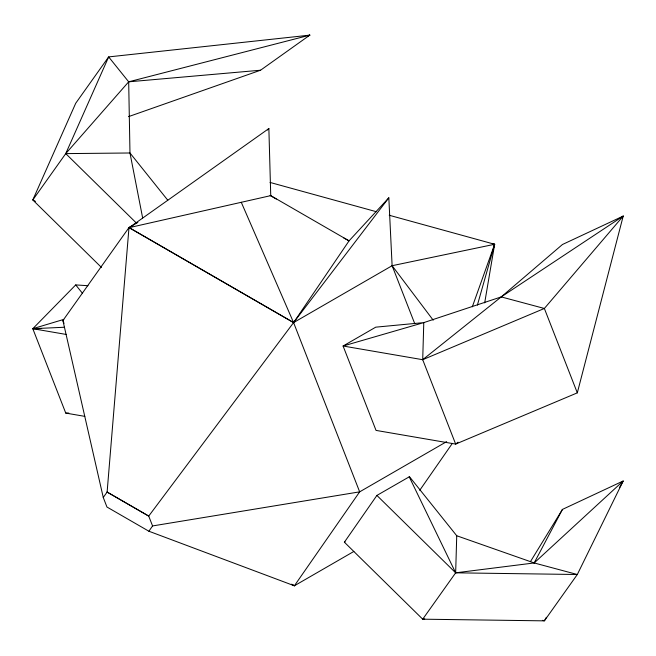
<?xml version="1.0" encoding="UTF-8"?>
<svg xmlns="http://www.w3.org/2000/svg" width="656" height="656" viewBox="0 0 656 656"><rect width="100%" height="100%" fill="white"/><g stroke="black" fill="none" stroke-linecap="round" stroke-linejoin="round"><path stroke-width="0.98" d="M422.71 359.701L423.784 322.613L501.233 296.906L623.2 216.086L577.313 392.854L455.658 444.087L376.036 430.402L343.088 346.015L375.749 327.164L423.784 322.613L343.088 346.015L422.71 359.701L544.365 308.468L623.2 216.086L562.446 244.508L501.233 296.906L422.71 359.701L455.658 444.087L458.036 442.185M456.732 535.747L455.658 572.827L422.71 619.182L344.392 542.2L376.897 495.428L409.467 476.699L456.732 535.747L534.173 562.955L577.313 574.508L623.2 480.987L562.446 509.409L530.507 561.528M484.686 302.883L494.64 244.278L389.238 215.258M477.388 305.114L494.64 244.278L492.59 244.212M493.648 247.181L494.64 244.278L492.599 244.376M472.312 306.828L494.64 244.278L392.116 265.705L293.585 322.596L148.723 516.083L152.569 525.94L148.887 531.229L106.944 507.014L103.263 497.478L62.91 320.53L128.994 227.566L137.867 222.441M101.459 267.435L32.8 199.957L65.748 153.611L108.658 56.908L309.796 35.145L260.563 70.217L128.51 116.645M376.897 495.428L455.658 572.827L534.173 562.955L562.446 509.409M622.232 217.882L623.2 216.086M546.374 617.296L544.365 620.855L422.71 619.182L424.719 618.928M619.682 487.228L623.2 480.987L534.173 562.955M148.887 531.229L294.372 585.792L359.66 491.852L446.654 441.627M419.717 490.327L452.361 443.358M103.263 497.478L107.117 492.057L128.994 227.566L293.585 322.596L359.66 491.852L152.569 525.94M388.828 197.8L293.585 322.596L129.158 227.657L268.87 128.551L270.739 195.636L349.058 240.85L388.828 197.8L392.116 265.705L414.764 323.711M136.596 223.245L65.748 153.611L128.683 81.82L309.796 35.145L307.918 35.957M267.451 130.003L268.87 128.551M87.986 285.713L75.719 284.917L32.8 328.697L65.748 413.083L84.821 416.363M132.701 225.615L129.158 227.657L270.739 195.636M294.372 585.792L291.715 584.266L294.372 585.792L353.846 551.458M344.392 542.2L345.056 541.93M63.788 319.406L32.8 328.697L66.117 334.429M307.828 35.711L309.796 35.145M35.514 201.392L32.8 199.957L75.719 103.254L108.658 56.908L128.683 81.82L260.563 70.217M64.386 327.246L32.8 328.697L40.959 328.623M65.748 153.611L129.978 152.987L167.772 200.203M65.748 413.083L68.806 413.059M501.233 296.906L544.365 308.468L577.313 392.854M542.405 620.33L544.365 620.855L577.313 574.508L455.658 572.827L409.196 476.781M270.042 182.434L376.429 211.732M343.76 237.98L349.058 240.85L293.585 322.596L241.277 202.294M270.075 195.414L276.258 199.014M75.719 284.917L82.599 293.478M392.116 265.705L433.206 320.185M62.91 320.53L64.017 323.383M142.639 217.882L129.978 152.987L128.683 81.82M148.723 516.083L107.117 492.057L148.723 516.083"/></g></svg>
